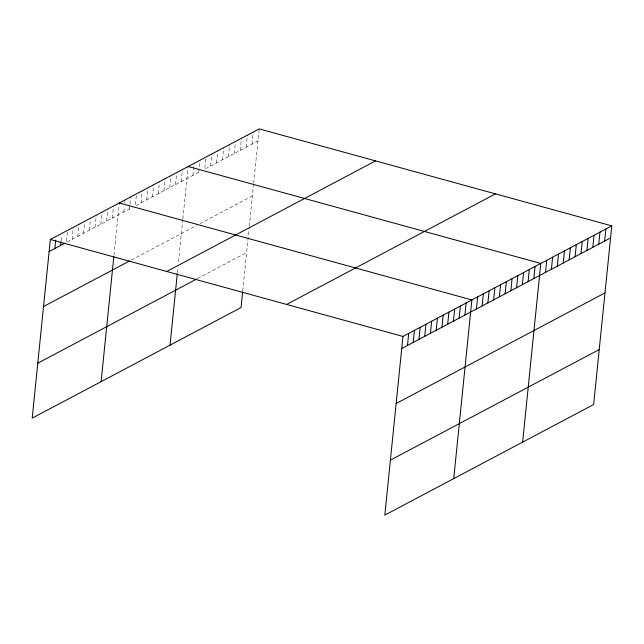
<?xml version="1.0" encoding="UTF-8"?>
<svg xmlns="http://www.w3.org/2000/svg" width="644" height="644" viewBox="0 0 644 644"><rect width="100%" height="100%" fill="white"/><g stroke="black" fill="none" stroke-linecap="round" stroke-linejoin="round"><path stroke-width="0.48" stroke-dasharray="3.22 2.42" d="M61.083 240.824L61.647 235.245M67.387 232.21L66.348 242.434L131.988 207.682M72.096 239.391L73.319 227.308M77.835 236.348L79.067 224.265M83.583 233.313L84.807 221.222M89.323 230.27L90.546 218.187M95.062 227.227L96.294 215.144M100.81 224.184L102.034 212.101M106.55 221.15L107.781 209.059M112.298 218.107L113.521 206.024M113.948 255.314L119.269 202.981M123.785 212.021L124.348 206.442M124.727 202.723L125.008 199.938M129.525 208.978L129.903 205.267M129.999 204.333L130.748 196.895M136.303 195.712L135.264 205.943L200.477 171.409M141.012 202.9L142.235 190.817M146.752 199.857L147.983 187.774M152.499 196.814L153.723 184.731M158.239 193.78L159.471 181.689M163.987 190.737L165.21 178.654M169.726 187.694L170.95 175.611M175.466 184.651L176.698 172.568M181.214 181.616L182.437 169.525M177.406 272.605L178.002 266.745M178.493 261.867L182.767 219.805M182.864 218.823L188.185 166.482M192.87 175.442L194.102 163.351M198.787 172.302L200.018 160.219M205.742 158.947L204.703 169.171L257.962 140.972M210.62 166.039L211.852 153.956M216.537 162.908L217.769 150.817M222.462 159.768L223.685 147.685M228.379 156.637L229.602 144.554M234.295 153.505L235.519 141.422M240.212 150.374L241.436 138.283M246.129 147.243L247.352 135.151M252.046 144.103L253.269 132.02M242.732 290.871L249.204 227.195M249.3 226.221L253.575 184.168M253.672 183.186L259.186 128.889M131.328 260.047L196.589 225.489M199.97 223.693L252.376 195.945M197.595 278.546L246.62 252.585"/><path stroke-width="0.97" d="M611.8 225.859L402.959 336.442L384.814 515.111L593.647 404.529L611.8 225.859L259.186 128.889L50.353 239.471L32.2 418.141L241.041 307.558L242.635 291.853M54.861 248.52L55.714 240.148M60.608 245.477L60.987 241.758M101.116 381.651L113.851 256.296M170.032 345.16L177.301 273.579M407.475 345.482L408.707 333.399M413.223 342.447L414.446 330.356M418.962 339.404L420.194 327.321M424.702 336.361L425.934 324.278M430.45 333.318L431.673 321.235M436.189 330.283L437.421 318.192M441.937 327.241L443.161 315.158M447.677 324.198L448.908 312.115M453.424 321.155L454.648 309.072M459.164 318.112L460.388 306.029M464.904 315.077L466.135 302.986M453.73 478.621L471.875 299.951L119.269 202.981M476.391 308.991L477.623 296.908M482.139 305.948L483.362 293.865M487.878 302.913L489.11 290.822M493.626 299.871L494.85 287.788M499.366 296.828L500.589 284.745M505.105 293.785L506.337 281.702M510.853 290.75L512.077 278.659M516.593 287.707L517.824 275.616M522.34 284.664L523.564 272.581M528.08 281.621L529.312 269.538M533.828 278.578L535.051 266.495M522.646 442.13L540.791 263.452L188.185 166.482M545.484 272.404L546.716 260.321M551.401 269.273L552.633 257.189M557.318 266.141L558.549 254.058M563.234 263.01L564.466 250.918M569.151 259.878L570.383 247.787M575.068 256.739L576.299 244.656M580.985 253.607L582.216 241.524M586.901 250.476L588.133 238.393M592.818 247.344L594.05 235.253M598.735 244.205L599.966 232.122M604.652 241.073L605.883 228.99M49.121 251.554L64.706 243.303M43.534 306.528L129.685 260.917M166.707 271.47L375.549 160.887M37.787 363.168L196.75 278.997M286.596 304.443L495.437 193.86M401.735 348.525L610.576 237.942M396.149 403.498L604.99 292.915M390.393 460.138L599.234 349.555M50.353 239.471L402.959 336.442"/></g></svg>
